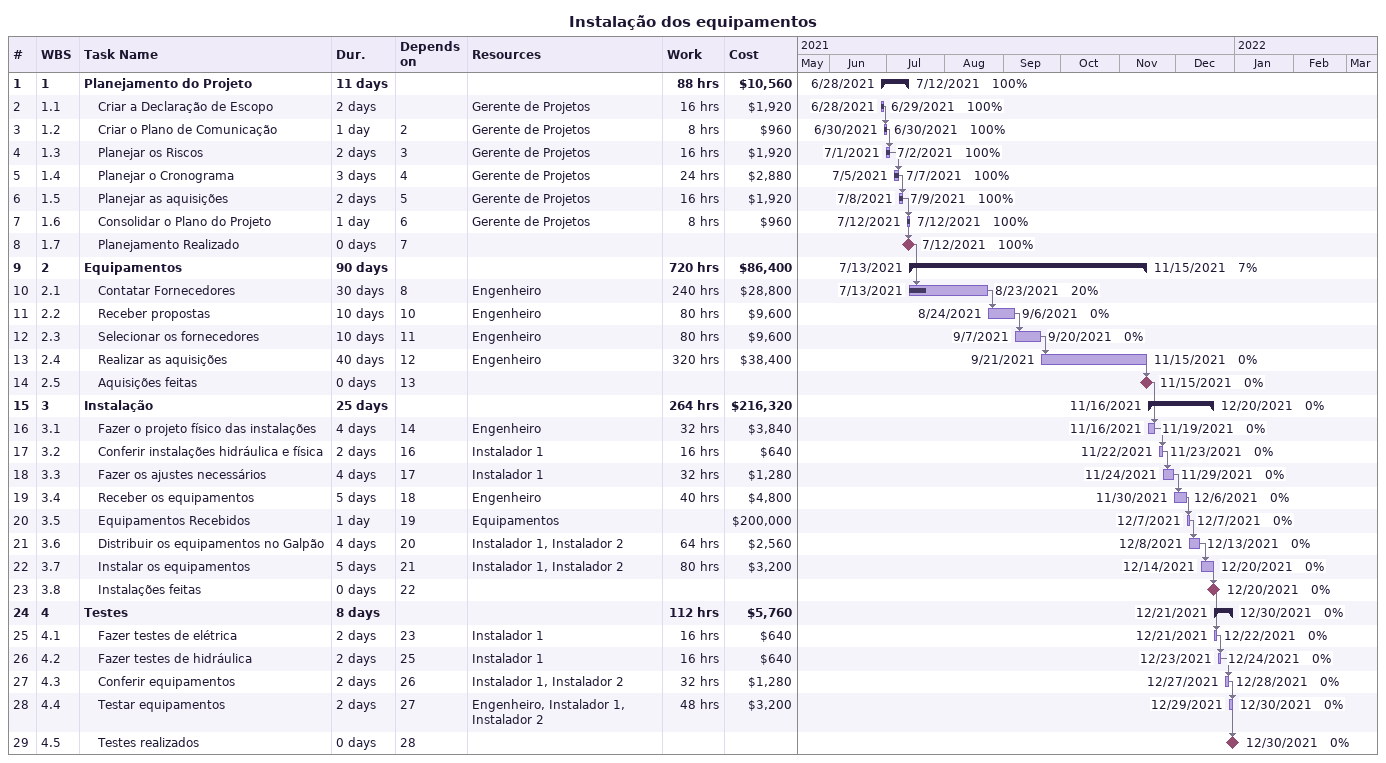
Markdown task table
Instalação dos equipamentos

| ID | WBS | Task | Duration | Start | Finish | Predecessors | Resources | % complete | Work (h) | Cost ($) |
|---|---|---|---|---|---|---|---|---|---|---|
| 1 | 1 | **Planejamento do Projeto** | 11d | 2021-06-28 | 2021-07-12 |  |  | 100 | 88 | 10560 |
| 2 | 1.1 | Criar a Declaração de Escopo | 2d | 2021-06-28 | 2021-06-29 |  | Gerente de Projetos | 100 | 16 | 1920 |
| 3 | 1.2 | Criar o Plano de Comunicação | 1d | 2021-06-30 | 2021-06-30 | 2 | Gerente de Projetos | 100 | 8 | 960 |
| 4 | 1.3 | Planejar os Riscos | 2d | 2021-07-01 | 2021-07-02 | 3 | Gerente de Projetos | 100 | 16 | 1920 |
| 5 | 1.4 | Planejar o Cronograma | 3d | 2021-07-05 | 2021-07-07 | 4 | Gerente de Projetos | 100 | 24 | 2880 |
| 6 | 1.5 | Planejar as aquisições | 2d | 2021-07-08 | 2021-07-09 | 5 | Gerente de Projetos | 100 | 16 | 1920 |
| 7 | 1.6 | Consolidar o Plano do Projeto | 1d | 2021-07-12 | 2021-07-12 | 6 | Gerente de Projetos | 100 | 8 | 960 |
| 8 | 1.7 | Planejamento Realizado | 0d | 2021-07-12 | 2021-07-12 | 7 |  | 100 |  |  |
| 9 | 2 | **Equipamentos** | 90d | 2021-07-13 | 2021-11-15 |  |  | 7 | 720 | 86400 |
| 10 | 2.1 | Contatar Fornecedores | 30d | 2021-07-13 | 2021-08-23 | 8 | Engenheiro | 20 | 240 | 28800 |
| 11 | 2.2 | Receber propostas | 10d | 2021-08-24 | 2021-09-06 | 10 | Engenheiro | 0 | 80 | 9600 |
| 12 | 2.3 | Selecionar os fornecedores | 10d | 2021-09-07 | 2021-09-20 | 11 | Engenheiro | 0 | 80 | 9600 |
| 13 | 2.4 | Realizar as aquisições | 40d | 2021-09-21 | 2021-11-15 | 12 | Engenheiro | 0 | 320 | 38400 |
| 14 | 2.5 | Aquisições feitas | 0d | 2021-11-15 | 2021-11-15 | 13 |  | 0 |  |  |
| 15 | 3 | **Instalação** | 25d | 2021-11-16 | 2021-12-20 |  |  | 0 | 264 | 216320 |
| 16 | 3.1 | Fazer o projeto físico das instalações | 4d | 2021-11-16 | 2021-11-19 | 14 | Engenheiro | 0 | 32 | 3840 |
| 17 | 3.2 | Conferir instalações hidráulica e física | 2d | 2021-11-22 | 2021-11-23 | 16 | Instalador 1 | 0 | 16 | 640 |
| 18 | 3.3 | Fazer os ajustes necessários | 4d | 2021-11-24 | 2021-11-29 | 17 | Instalador 1 | 0 | 32 | 1280 |
| 19 | 3.4 | Receber os equipamentos | 5d | 2021-11-30 | 2021-12-06 | 18 | Engenheiro | 0 | 40 | 4800 |
| 20 | 3.5 | Equipamentos Recebidos | 1d | 2021-12-07 | 2021-12-07 | 19 | Equipamentos | 0 |  | 200000 |
| 21 | 3.6 | Distribuir os equipamentos no Galpão | 4d | 2021-12-08 | 2021-12-13 | 20 | Instalador 1, Instalador 2 | 0 | 64 | 2560 |
| 22 | 3.7 | Instalar os equipamentos | 5d | 2021-12-14 | 2021-12-20 | 21 | Instalador 1, Instalador 2 | 0 | 80 | 3200 |
| 23 | 3.8 | Instalações feitas | 0d | 2021-12-20 | 2021-12-20 | 22 |  | 0 |  |  |
| 24 | 4 | **Testes** | 8d | 2021-12-21 | 2021-12-30 |  |  | 0 | 112 | 5760 |
| 25 | 4.1 | Fazer testes de elétrica | 2d | 2021-12-21 | 2021-12-22 | 23 | Instalador 1 | 0 | 16 | 640 |
| 26 | 4.2 | Fazer testes de hidráulica | 2d | 2021-12-23 | 2021-12-24 | 25 | Instalador 1 | 0 | 16 | 640 |
| 27 | 4.3 | Conferir equipamentos | 2d | 2021-12-27 | 2021-12-28 | 26 | Instalador 1, Instalador 2 | 0 | 32 | 1280 |
| 28 | 4.4 | Testar equipamentos | 2d | 2021-12-29 | 2021-12-30 | 27 | Engenheiro, Instalador 1, Instalador 2 | 0 | 48 | 3200 |
| 29 | 4.5 | Testes realizados | 0d | 2021-12-30 | 2021-12-30 | 28 |  | 0 |  |  |
